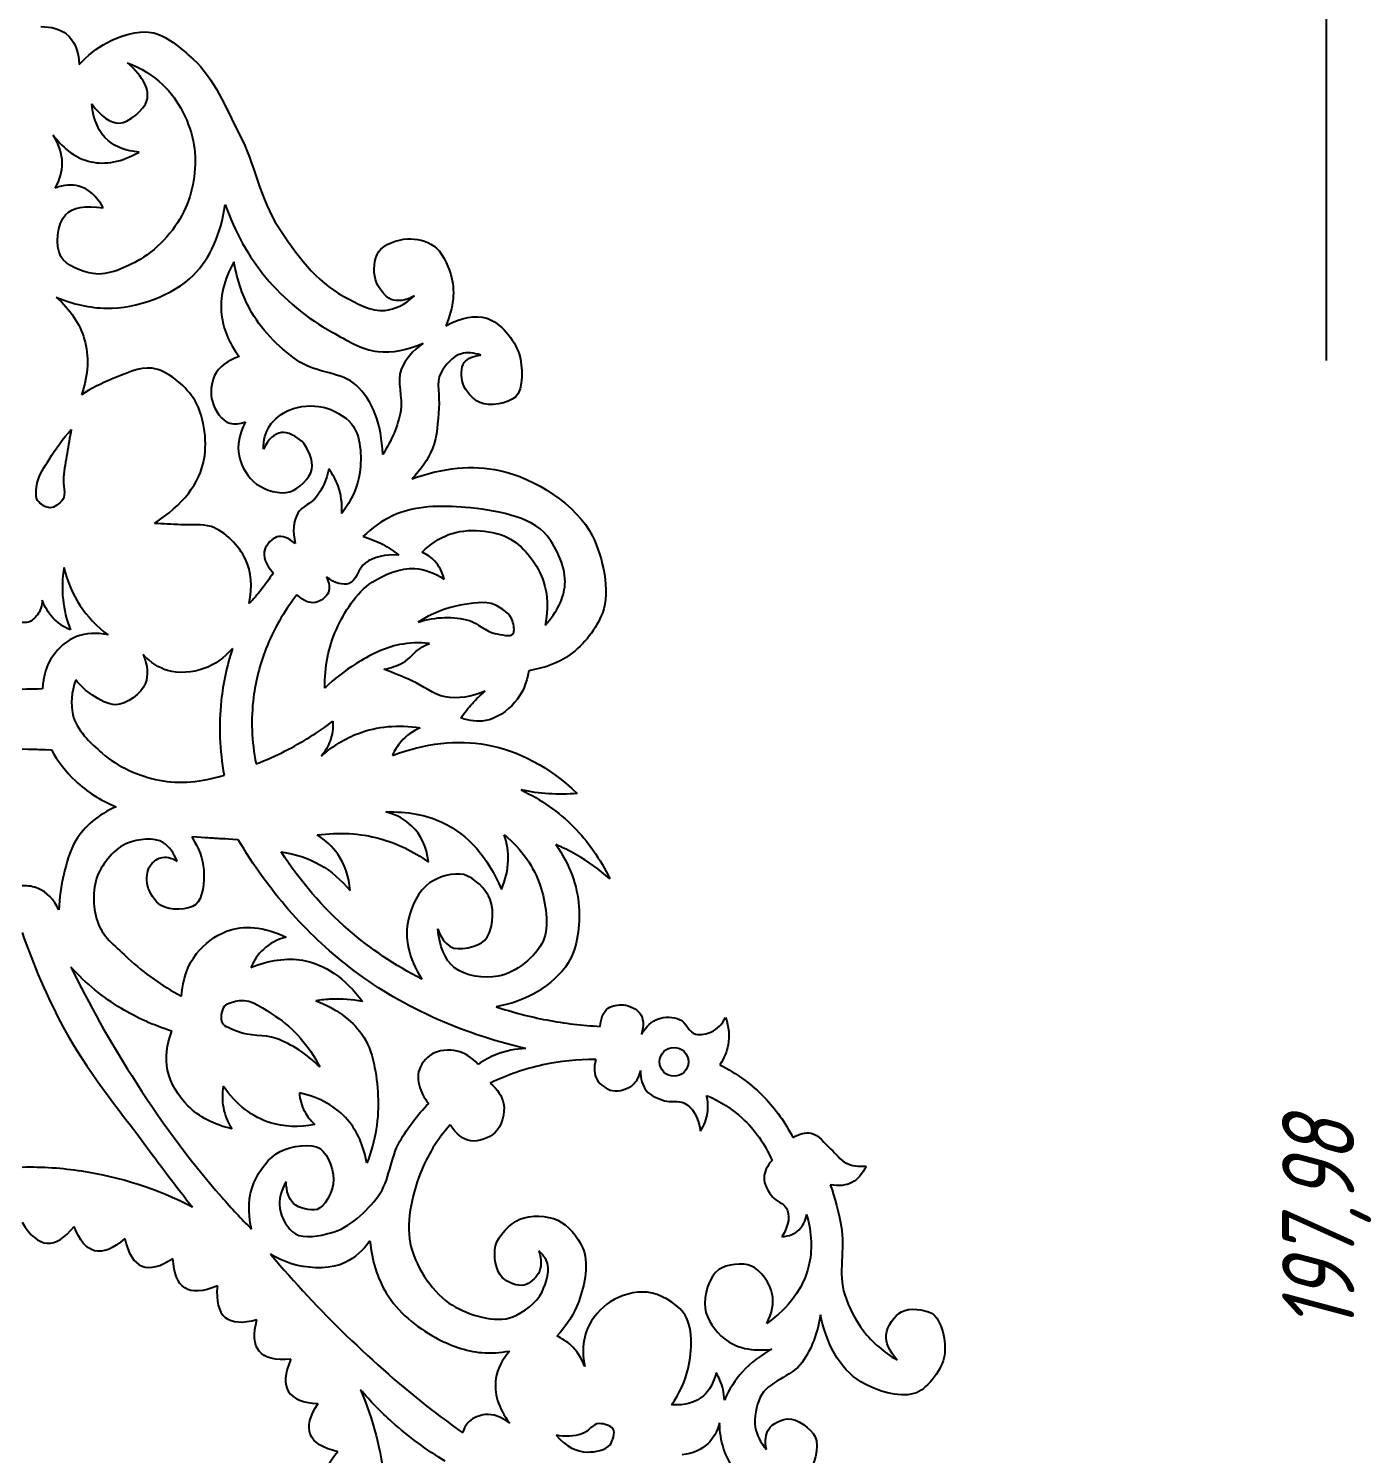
# Model space of a CAD drawing. Header units: millimetres. Extents: x -121 to 221, y -100 to 187.
# Drawn here: x 129.1 to 221, y -13.7 to 85 of the extents above; entities that cross this region are included whole.
import ezdxf

# ---------------------------------------------------------------- set-up
doc = ezdxf.new("R2010")
doc.units = ezdxf.units.MM
doc.linetypes.add('K5LT32769', pattern=[0])
doc.linetypes.add('K5LT_THIN', pattern=[0])
doc.styles.add('KDIMTEXTSTYLE', font='GOST_AU.SHX', dxfattribs={"width": 0.96, "oblique": 15, "height": 5})
doc.dimstyles.new('KDIMSTYLE (1.00)', dxfattribs={"dimtxt": 5, "dimasz": 1, "dimexe": 2, "dimexo": 0, "dimgap": 1, "dimtad": 1, "dimtxsty": 'KDIMTEXTSTYLE', "dimsah": 1, "dimcen": 0, "dimdle": 1, "dimadec": 0, "dimazin": 0, "dimtfac": 0.667, "dimtmove": 0, "dimatfit": 3, "dimfxl": 1, "dimtvp": 1, "dimtolj": 1, "dimtzin": 0, "dimarcsym": 0})

# ---------------------------------------------------------------- blocks, each defined once
blk = doc.blocks.new('KDIMARROW_01')
blk.add_hatch(color=0).paths.add_polyline_path([(0, 0), (-5, 0.658), (-4.5, 0), (-5, -0.658)])
at = {"color": 0, "linetype": 'K5LT_THIN'}
for p, q in [((-4.5, 0), (-5, 0.658)), ((-5, 0.658), (0, 0)), ((0, 0), (-5, -0.658)), ((-5, -0.658), (-4.5, 0)), ((0, 0), (-1, 0))]:
    blk.add_line(p, q, dxfattribs=at)

msp = doc.modelspace()

# ---------------------------------------------------------------- linework, layer by layer
at = {"color": 30, "linetype": 'K5LT32769', "true_color": 0xff8000}
msp.add_circle((173.827, 13.444), 1, dxfattribs=at)
for points, knots in [([(129.971, 85.17), (130.709, 85.175), (131.293, 85.006), (131.725, 84.665), (132.272, 84.233), (132.573, 83.524), (132.629, 82.539)], [0, 0, 0, 0, 1, 1, 1, 2, 2, 2, 2]), ([(132.629, 82.539), (133.2, 83.183), (133.838, 83.688), (134.543, 84.054), (135.45, 84.524), (136.646, 84.913), (137.6, 84.772), (138.653, 84.615), (139.683, 83.663), (140.524, 82.911), (142, 81.59), (142.78, 79.521), (143.714, 77.727), (144.789, 75.662), (145.161, 73.186), (146.425, 71.268), (147.613, 69.465), (149.049, 67.475), (150.944, 66.483), (151.811, 66.029), (152.867, 65.393), (153.789, 65.499), (154.495, 65.581), (155.186, 65.918), (155.862, 66.509)], [0, 0, 0, 0, 1, 1, 1, 2, 2, 2, 3, 3, 3, 4, 4, 4, 5, 5, 5, 6, 6, 6, 7, 7, 7, 8, 8, 8, 8]), ([(135.977, 82.665), (136.925, 82.295), (137.733, 81.795), (138.402, 81.166), (139.506, 80.126), (140.327, 78.464), (140.571, 76.987), (140.799, 75.604), (140.564, 73.903), (139.997, 72.617), (139.383, 71.226), (138.165, 69.81), (136.839, 69.044), (135.893, 68.498), (134.622, 67.892), (133.585, 68.055), (132.815, 68.177), (131.709, 68.636), (131.352, 69.236), (130.94, 69.928), (131.119, 71.585), (131.671, 72.138), (132.174, 72.642), (133.045, 72.801), (134.287, 72.617)], [0, 0, 0, 0, 1, 1, 1, 2, 2, 2, 3, 3, 3, 4, 4, 4, 5, 5, 5, 6, 6, 6, 7, 7, 7, 8, 8, 8, 8]), ([(133.489, 79.826), (134.144, 78.923), (134.782, 78.476), (135.403, 78.486), (136.06, 78.497), (137.142, 79.431), (137.317, 80.049), (137.525, 80.784), (137.079, 81.656), (135.977, 82.665)], [0, 0, 0, 0, 1, 1, 1, 2, 2, 2, 3, 3, 3, 3]), ([(136.775, 76.477), (135.883, 76.55), (135.17, 76.816), (134.638, 77.274), (133.984, 77.836), (133.601, 78.686), (133.489, 79.826)], [0, 0, 0, 0, 1, 1, 1, 2, 2, 2, 2]), ([(130.969, 73.988), (131.29, 74.566), (131.449, 75.141), (131.448, 75.711), (131.446, 76.364), (131.233, 77.013), (130.81, 77.657)], [0, 0, 0, 0, 1, 1, 1, 2, 2, 2, 2]), ([(130.81, 77.657), (131.597, 76.64), (132.469, 76.024), (133.425, 75.807), (134.445, 75.576), (135.562, 75.799), (136.775, 76.477)], [0, 0, 0, 0, 1, 1, 1, 2, 2, 2, 2]), ([(134.287, 72.617), (133.832, 73.441), (133.268, 73.941), (132.596, 74.116), (132.111, 74.243), (131.568, 74.2), (130.969, 73.988)], [0, 0, 0, 0, 1, 1, 1, 2, 2, 2, 2]), ([(131.033, 66.428), (132.21, 65.932), (133.369, 65.677), (134.51, 65.663), (136.578, 65.637), (139.144, 66.541), (140.539, 67.96), (141.696, 69.137), (142.43, 70.764), (142.74, 72.84)], [0, 0, 0, 0, 1, 1, 1, 2, 2, 2, 3, 3, 3, 3]), ([(142.74, 72.84), (143.407, 70.936), (144.342, 69.256), (145.547, 67.8), (146.791, 66.296), (148.421, 64.959), (150.141, 64.004), (151.131, 63.455), (152.209, 62.775), (153.299, 62.664), (154.318, 62.561), (155.371, 62.753), (156.457, 63.238)], [0, 0, 0, 0, 1, 1, 1, 2, 2, 2, 3, 3, 3, 4, 4, 4, 4]), ([(155.862, 66.509), (155.224, 66.184), (154.684, 66.105), (154.241, 66.27), (153.765, 66.448), (153.31, 67.133), (153.151, 67.652), (152.977, 68.22), (153.052, 69.103), (153.363, 69.566), (153.717, 70.093), (154.671, 70.432), (155.357, 70.47), (155.944, 70.503), (156.688, 70.318), (157.165, 69.992), (157.758, 69.586), (158.149, 68.705), (158.361, 67.998), (158.688, 66.91), (158.572, 65.723), (158.015, 64.436)], [0, 0, 0, 0, 1, 1, 1, 2, 2, 2, 3, 3, 3, 4, 4, 4, 5, 5, 5, 6, 6, 6, 7, 7, 7, 7]), ([(143.346, 68.885), (142.639, 67.627), (142.352, 66.404), (142.485, 65.216), (142.596, 64.224), (143, 63.257), (143.697, 62.313)], [0, 0, 0, 0, 1, 1, 1, 2, 2, 2, 2]), ([(153.649, 55.519), (153.57, 57.65), (152.953, 59.255), (151.799, 60.336), (150.859, 61.216), (149.055, 61.177), (147.908, 61.931), (146.609, 62.784), (145.372, 64.005), (144.59, 65.344), (143.974, 66.399), (143.559, 67.58), (143.346, 68.885)], [0, 0, 0, 0, 1, 1, 1, 2, 2, 2, 3, 3, 3, 4, 4, 4, 4]), ([(131.033, 66.428), (132.017, 65.554), (132.666, 64.586), (132.979, 63.526), (133.325, 62.353), (133.261, 61.066), (132.787, 59.666)], [0, 0, 0, 0, 1, 1, 1, 2, 2, 2, 2]), ([(158.015, 64.436), (159.103, 65.024), (160.05, 65.199), (160.859, 64.961), (161.787, 64.687), (162.787, 63.472), (163.092, 62.505), (163.368, 61.628), (163.418, 60.043), (162.836, 59.506), (162.356, 59.063), (161.041, 58.815), (160.38, 59.124), (159.905, 59.345), (159.354, 59.935), (159.2, 60.463), (159.076, 60.889), (159.047, 61.572), (159.296, 61.899), (159.513, 62.184), (159.896, 62.355), (160.444, 62.409)], [0, 0, 0, 0, 1, 1, 1, 2, 2, 2, 3, 3, 3, 4, 4, 4, 5, 5, 5, 6, 6, 6, 7, 7, 7, 7]), ([(156.457, 63.238), (155.719, 62.717), (155.209, 62.111), (154.925, 61.42), (154.583, 60.586), (155.069, 59.473), (154.894, 58.549), (154.693, 57.496), (154.279, 56.486), (153.649, 55.519)], [0, 0, 0, 0, 1, 1, 1, 2, 2, 2, 3, 3, 3, 3]), ([(143.697, 62.313), (142.863, 62.025), (142.299, 61.589), (142.006, 61.006), (141.756, 60.507), (141.688, 59.729), (141.847, 59.187), (142.014, 58.615), (142.504, 57.832), (143.059, 57.688), (143.372, 57.607), (143.734, 57.638), (144.144, 57.784)], [0, 0, 0, 0, 1, 1, 1, 2, 2, 2, 3, 3, 3, 4, 4, 4, 4]), ([(160.444, 62.409), (159.949, 62.578), (159.502, 62.61), (159.104, 62.505), (158.522, 62.351), (157.949, 61.704), (157.669, 61.165), (157.323, 60.498), (157.623, 59.545), (157.541, 58.741), (157.446, 57.799), (157.446, 56.789), (157.095, 55.934), (156.779, 55.167), (156.301, 54.465), (155.659, 53.828)], [0, 0, 0, 0, 1, 1, 1, 2, 2, 2, 3, 3, 3, 4, 4, 4, 5, 5, 5, 5]), ([(137.833, 50.75), (139.821, 52.034), (140.97, 53.522), (141.278, 55.216), (141.514, 56.51), (141.271, 58.362), (140.512, 59.458), (139.897, 60.348), (138.717, 61.358), (137.673, 61.5), (136.805, 61.618), (135.761, 61.094), (134.866, 60.734), (134.147, 60.446), (133.454, 60.089), (132.787, 59.666)], [0, 0, 0, 0, 1, 1, 1, 2, 2, 2, 3, 3, 3, 4, 4, 4, 5, 5, 5, 5]), ([(145.388, 55.902), (145.386, 56.524), (145.524, 57.056), (145.802, 57.497), (146.105, 57.976), (146.682, 58.382), (147.206, 58.613), (147.879, 58.91), (148.788, 58.966), (149.503, 58.805), (150.212, 58.644), (151.034, 58.186), (151.48, 57.656), (152.15, 56.861), (152.205, 55.36), (152.054, 54.275), (151.919, 53.294), (151.504, 52.348), (150.81, 51.436)], [0, 0, 0, 0, 1, 1, 1, 2, 2, 2, 3, 3, 3, 4, 4, 4, 5, 5, 5, 6, 6, 6, 6]), ([(144.144, 57.784), (143.702, 56.942), (143.553, 56.155), (143.697, 55.423), (143.834, 54.725), (144.338, 53.893), (144.909, 53.477), (145.497, 53.05), (146.552, 52.73), (147.206, 52.935), (147.812, 53.125), (148.616, 53.892), (148.737, 54.498), (148.851, 55.071), (148.499, 56.011), (148.035, 56.444), (147.693, 56.764), (147.055, 57.108), (146.632, 57.05), (146.163, 56.986), (145.748, 56.603), (145.388, 55.902)], [0, 0, 0, 0, 1, 1, 1, 2, 2, 2, 3, 3, 3, 4, 4, 4, 5, 5, 5, 6, 6, 6, 7, 7, 7, 7]), ([(132.071, 57.26), (131.49, 56.609), (130.981, 55.915), (130.542, 55.178), (130.234, 54.66), (129.826, 54.139), (129.723, 53.561), (129.653, 53.172), (129.549, 52.639), (129.745, 52.342), (129.905, 52.098), (130.324, 51.83), (130.609, 51.833), (130.9, 51.836), (131.293, 52.14), (131.473, 52.387), (131.749, 52.765), (131.49, 53.438), (131.539, 53.959), (131.591, 54.509), (131.695, 55.053), (131.783, 55.599), (131.872, 56.154), (131.968, 56.707), (132.071, 57.26)], [0, 0, 0, 0, 1, 1, 1, 2, 2, 2, 3, 3, 3, 4, 4, 4, 5, 5, 5, 6, 6, 6, 7, 7, 7, 8, 8, 8, 8]), ([(149.917, 54.53), (149.767, 53.78), (149.48, 53.132), (149.056, 52.584), (148.718, 52.148), (148.039, 51.925), (147.78, 51.468), (147.457, 50.898), (147.394, 50.196), (147.589, 49.362)], [0, 0, 0, 0, 1, 1, 1, 2, 2, 2, 3, 3, 3, 3]), ([(150.81, 51.436), (150.856, 52.116), (150.771, 52.754), (150.555, 53.35), (150.406, 53.764), (150.193, 54.157), (149.917, 54.53)], [0, 0, 0, 0, 1, 1, 1, 2, 2, 2, 2]), ([(155.659, 53.828), (157.847, 54.624), (159.876, 54.821), (161.745, 54.417), (164.153, 53.897), (167.106, 52.032), (168.176, 49.869), (168.905, 48.394), (169.425, 46.102), (168.865, 44.541), (168.482, 43.476), (167.577, 42.326), (166.614, 41.647), (165.812, 41.081), (164.863, 40.714), (163.766, 40.545)], [0, 0, 0, 0, 1, 1, 1, 2, 2, 2, 3, 3, 3, 4, 4, 4, 5, 5, 5, 5]), ([(164.901, 43.702), (165.74, 44.62), (166.198, 45.558), (166.275, 46.515), (166.362, 47.612), (165.716, 49.033), (165.034, 49.882), (163.897, 51.298), (161.322, 51.674), (159.385, 51.854), (157.74, 52.006), (155.821, 51.991), (154.335, 51.278), (153.6, 50.925), (152.913, 50.445), (152.275, 49.838)], [0, 0, 0, 0, 1, 1, 1, 2, 2, 2, 3, 3, 3, 4, 4, 4, 5, 5, 5, 5]), ([(144.404, 45.2), (144.637, 46.373), (144.552, 47.394), (144.149, 48.262), (143.717, 49.192), (142.736, 50.192), (141.756, 50.527), (141.129, 50.741), (140.353, 50.615), (139.651, 50.654), (139.045, 50.688), (138.439, 50.72), (137.833, 50.75)], [0, 0, 0, 0, 1, 1, 1, 2, 2, 2, 3, 3, 3, 4, 4, 4, 4]), ([(156.373, 48.752), (156.945, 49.314), (157.558, 49.72), (158.211, 49.971), (159.488, 50.46), (161.373, 50.317), (162.509, 49.66), (163.491, 49.092), (164.425, 47.84), (164.791, 46.714), (165.086, 45.804), (165.123, 44.8), (164.901, 43.702)], [0, 0, 0, 0, 1, 1, 1, 2, 2, 2, 3, 3, 3, 4, 4, 4, 4]), ([(147.589, 49.362), (147.103, 49.763), (146.678, 49.911), (146.313, 49.809), (145.989, 49.718), (145.592, 49.271), (145.483, 48.948), (145.326, 48.481), (145.517, 47.939), (146.057, 47.321)], [0, 0, 0, 0, 1, 1, 1, 2, 2, 2, 3, 3, 3, 3]), ([(152.275, 49.838), (152.767, 49.704), (153.232, 49.519), (153.67, 49.284), (154.052, 49.079), (154.414, 48.835), (154.756, 48.553)], [0, 0, 0, 0, 1, 1, 1, 2, 2, 2, 2]), ([(154.756, 48.553), (153.818, 48.621), (153.043, 48.437), (152.43, 47.999), (151.968, 47.67), (151.8, 46.721), (151.322, 46.581), (150.888, 46.454), (150.363, 46.602), (149.749, 47.024)], [0, 0, 0, 0, 1, 1, 1, 2, 2, 2, 3, 3, 3, 3]), ([(157.901, 46.891), (157.781, 47.388), (157.567, 47.801), (157.259, 48.132), (157.02, 48.388), (156.725, 48.595), (156.373, 48.752)], [0, 0, 0, 0, 1, 1, 1, 2, 2, 2, 2]), ([(131.569, 47.694), (131.447, 46.945), (131.425, 46.207), (131.502, 45.479), (131.577, 44.768), (131.747, 44.066), (132.012, 43.374)], [0, 0, 0, 0, 1, 1, 1, 2, 2, 2, 2]), ([(131.569, 47.694), (131.797, 46.731), (132.166, 45.859), (132.676, 45.08), (133.186, 44.302), (133.835, 43.615), (134.626, 43.02)], [0, 0, 0, 0, 1, 1, 1, 2, 2, 2, 2]), ([(149.638, 39.338), (149.621, 40.816), (149.887, 42.167), (150.436, 43.391), (150.982, 44.61), (151.818, 45.96), (152.917, 46.67), (153.745, 47.205), (154.887, 47.697), (155.863, 47.622), (156.546, 47.57), (157.225, 47.327), (157.901, 46.891)], [0, 0, 0, 0, 1, 1, 1, 2, 2, 2, 3, 3, 3, 4, 4, 4, 4]), ([(146.057, 47.321), (145.802, 46.918), (145.528, 46.529), (145.233, 46.157), (144.972, 45.826), (144.696, 45.507), (144.404, 45.2)], [0, 0, 0, 0, 1, 1, 1, 2, 2, 2, 2]), ([(149.749, 47.024), (149.953, 46.604), (149.997, 46.249), (149.882, 45.961), (149.762, 45.66), (149.314, 45.337), (148.996, 45.274), (148.602, 45.196), (148.174, 45.373), (147.711, 45.806)], [0, 0, 0, 0, 1, 1, 1, 2, 2, 2, 3, 3, 3, 3]), ([(130.062, 45.435), (130.047, 45.028), (129.937, 44.689), (129.73, 44.416), (129.572, 44.207), (129.341, 43.973), (129.087, 43.906), (128.96, 43.872), (128.822, 43.865), (128.674, 43.884)], [0, 0, 0, 0, 1, 1, 1, 2, 2, 2, 3, 3, 3, 3]), ([(132.012, 43.374), (131.528, 43.582), (131.122, 43.863), (130.793, 44.216), (130.478, 44.555), (130.234, 44.961), (130.062, 45.435)], [0, 0, 0, 0, 1, 1, 1, 2, 2, 2, 2]), ([(147.711, 45.806), (146.796, 44.639), (146.08, 43.391), (145.562, 42.062), (145.146, 40.992), (144.844, 39.833), (144.699, 38.695), (144.506, 37.186), (144.565, 35.65), (144.876, 34.088)], [0, 0, 0, 0, 1, 1, 1, 2, 2, 2, 3, 3, 3, 3]), ([(156.107, 43.901), (157.031, 44.508), (157.999, 44.899), (159.009, 45.075), (159.788, 45.211), (160.743, 45.416), (161.423, 45.097), (161.887, 44.88), (162.482, 44.475), (162.642, 43.99), (162.728, 43.728), (162.799, 43.275), (162.686, 43.103), (162.525, 42.86), (161.827, 43.048), (161.423, 43.126), (160.79, 43.248), (160.267, 43.83), (159.651, 44.012), (158.549, 44.338), (157.368, 44.301), (156.107, 43.901)], [0, 0, 0, 0, 1, 1, 1, 2, 2, 2, 3, 3, 3, 4, 4, 4, 5, 5, 5, 6, 6, 6, 7, 7, 7, 7]), ([(134.626, 43.02), (133.81, 43.201), (133.079, 43.164), (132.432, 42.909), (131.807, 42.663), (131.181, 42.115), (130.793, 41.558), (130.357, 40.932), (130.12, 40.171), (130.084, 39.276)], [0, 0, 0, 0, 1, 1, 1, 2, 2, 2, 3, 3, 3, 3]), ([(156.882, 42.439), (156.174, 42.504), (155.487, 42.474), (154.822, 42.35), (153.754, 42.151), (152.721, 41.595), (151.787, 41.021), (151.018, 40.549), (150.302, 39.987), (149.638, 39.338)], [0, 0, 0, 0, 1, 1, 1, 2, 2, 2, 3, 3, 3, 3]), ([(137.056, 41.664), (137.369, 40.878), (137.421, 40.213), (137.211, 39.67), (136.945, 38.98), (135.895, 38.197), (135.151, 38.186), (134.639, 38.178), (134.015, 38.537), (133.534, 38.85), (133.103, 39.131), (132.719, 39.485), (132.382, 39.914)], [0, 0, 0, 0, 1, 1, 1, 2, 2, 2, 3, 3, 3, 4, 4, 4, 4]), ([(143.237, 42.084), (142.651, 41.413), (141.994, 40.947), (141.265, 40.689), (140.502, 40.418), (139.505, 40.318), (138.74, 40.556), (138.13, 40.746), (137.569, 41.115), (137.056, 41.664)], [0, 0, 0, 0, 1, 1, 1, 2, 2, 2, 3, 3, 3, 3]), ([(143.237, 42.084), (142.85, 40.885), (142.591, 39.674), (142.461, 38.452), (142.281, 36.76), (142.348, 35.047), (142.661, 33.312)], [0, 0, 0, 0, 1, 1, 1, 2, 2, 2, 2]), ([(153.723, 40.645), (154.211, 40.729), (154.658, 40.884), (155.066, 41.11), (155.512, 41.357), (155.823, 41.834), (156.262, 42.107), (156.46, 42.23), (156.667, 42.34), (156.882, 42.439)], [0, 0, 0, 0, 1, 1, 1, 2, 2, 2, 3, 3, 3, 3]), ([(160.741, 39.129), (159.776, 38.716), (158.855, 38.583), (157.977, 38.731), (157.169, 38.866), (156.446, 39.501), (155.664, 39.847), (155.025, 40.13), (154.378, 40.396), (153.723, 40.645)], [0, 0, 0, 0, 1, 1, 1, 2, 2, 2, 3, 3, 3, 3]), ([(163.766, 40.545), (163.622, 39.649), (163.296, 38.911), (162.788, 38.332), (162.29, 37.763), (161.507, 37.207), (160.768, 37.083), (160.235, 36.993), (159.668, 37.055), (159.066, 37.269)], [0, 0, 0, 0, 1, 1, 1, 2, 2, 2, 3, 3, 3, 3]), ([(132.382, 39.914), (132.083, 39.041), (132.017, 38.236), (132.183, 37.499), (132.413, 36.475), (133.395, 35.531), (134.221, 34.819), (135.29, 33.896), (136.783, 33.217), (138.164, 32.958), (139.592, 32.69), (141.091, 32.808), (142.661, 33.312)], [0, 0, 0, 0, 1, 1, 1, 2, 2, 2, 3, 3, 3, 4, 4, 4, 4]), ([(159.066, 37.269), (159.311, 37.625), (159.576, 37.962), (159.864, 38.279), (160.137, 38.58), (160.429, 38.863), (160.741, 39.129)], [0, 0, 0, 0, 1, 1, 1, 2, 2, 2, 2]), ([(144.876, 34.088), (145.568, 34.354), (146.242, 34.653), (146.898, 34.986), (148.053, 35.57), (149.153, 36.257), (150.199, 37.046)], [0, 0, 0, 0, 1, 1, 1, 2, 2, 2, 2]), ([(150.199, 37.046), (150.22, 36.558), (150.154, 36.1), (150, 35.673), (149.866, 35.303), (149.667, 34.956), (149.402, 34.631)], [0, 0, 0, 0, 1, 1, 1, 2, 2, 2, 2]), ([(149.402, 34.631), (150.199, 35.336), (151.055, 35.86), (151.971, 36.204), (153.276, 36.695), (154.701, 36.82), (156.247, 36.581)], [0, 0, 0, 0, 1, 1, 1, 2, 2, 2, 2]), ([(156.247, 36.581), (155.713, 36.349), (155.27, 36.031), (154.917, 35.628), (154.675, 35.351), (154.476, 35.034), (154.319, 34.676)], [0, 0, 0, 0, 1, 1, 1, 2, 2, 2, 2]), ([(154.319, 34.676), (156.616, 35.535), (158.795, 35.778), (160.854, 35.407), (163.083, 35.005), (165.173, 33.882), (167.123, 32.04)], [0, 0, 0, 0, 1, 1, 1, 2, 2, 2, 2]), ([(130.698, 35.062), (131.158, 34.243), (131.712, 33.527), (132.36, 32.913), (133.156, 32.16), (134.093, 31.562), (135.173, 31.119)], [0, 0, 0, 0, 1, 1, 1, 2, 2, 2, 2]), ([(167.123, 32.04), (166.463, 31.983), (165.806, 31.975), (165.152, 32.017), (164.514, 32.059), (163.879, 32.147), (163.247, 32.283)], [0, 0, 0, 0, 1, 1, 1, 2, 2, 2, 2]), ([(163.247, 32.283), (164.63, 31.613), (165.834, 30.764), (166.857, 29.736), (167.878, 28.71), (168.72, 27.507), (169.383, 26.125)], [0, 0, 0, 0, 1, 1, 1, 2, 2, 2, 2]), ([(135.173, 31.119), (133.929, 30.554), (132.998, 29.771), (132.382, 28.771), (131.965, 28.095), (131.758, 27.239), (131.562, 26.445), (131.364, 25.638), (131.246, 24.811), (131.208, 23.964)], [0, 0, 0, 0, 1, 1, 1, 2, 2, 2, 3, 3, 3, 3]), ([(153.876, 30.755), (155.351, 30.807), (156.658, 30.564), (157.797, 30.024), (159.558, 29.189), (160.917, 27.646), (161.873, 25.394)], [0, 0, 0, 0, 1, 1, 1, 2, 2, 2, 2]), ([(156.822, 27.277), (156.682, 28.339), (156.298, 29.173), (155.671, 29.78), (155.206, 30.23), (154.608, 30.555), (153.876, 30.755)], [0, 0, 0, 0, 1, 1, 1, 2, 2, 2, 2]), ([(139.401, 27.344), (139.171, 27.935), (138.857, 28.36), (138.46, 28.618), (137.835, 29.024), (136.678, 28.878), (135.968, 28.599), (135.097, 28.258), (134.254, 27.225), (133.9, 26.347), (133.509, 25.377), (133.562, 23.951), (133.956, 22.969), (134.321, 22.057), (135.266, 21.318), (136.023, 20.606), (137.113, 19.582), (138.343, 18.714), (139.715, 18.003)], [0, 0, 0, 0, 1, 1, 1, 2, 2, 2, 3, 3, 3, 4, 4, 4, 5, 5, 5, 6, 6, 6, 6]), ([(140.417, 29.024), (140.922, 28.275), (141.199, 27.512), (141.247, 26.735), (141.296, 25.949), (141.2, 24.74), (140.694, 24.335), (140.2, 23.941), (138.886, 23.897), (138.294, 24.28), (137.877, 24.549), (137.45, 25.165), (137.352, 25.683), (137.274, 26.099), (137.296, 26.687), (137.537, 27.03), (137.7, 27.264), (138.005, 27.51), (138.275, 27.584), (138.613, 27.676), (138.988, 27.596), (139.401, 27.344)], [0, 0, 0, 0, 1, 1, 1, 2, 2, 2, 3, 3, 3, 4, 4, 4, 5, 5, 5, 6, 6, 6, 7, 7, 7, 7]), ([(163.574, 14.367), (158.898, 15.442), (154.822, 17.321), (151.346, 20.002), (148.322, 22.336), (145.752, 25.278), (143.638, 28.828)], [0, 0, 0, 0, 1, 1, 1, 2, 2, 2, 2]), ([(149.114, 29.16), (150.629, 29.371), (152.069, 29.29), (153.433, 28.916), (154.62, 28.591), (155.75, 28.045), (156.822, 27.277)], [0, 0, 0, 0, 1, 1, 1, 2, 2, 2, 2]), ([(151.395, 25.305), (151.316, 26.282), (151.028, 27.124), (150.531, 27.831), (150.169, 28.345), (149.697, 28.788), (149.114, 29.16)], [0, 0, 0, 0, 1, 1, 1, 2, 2, 2, 2]), ([(162.073, 29.182), (163.297, 28.145), (164.124, 26.971), (164.554, 25.66), (164.939, 24.485), (165.22, 22.848), (164.753, 21.805), (164.276, 20.74), (162.829, 19.583), (161.652, 19.369), (160.728, 19.2), (159.317, 19.383), (158.617, 19.967), (157.952, 20.521), (157.568, 21.422), (157.465, 22.669)], [0, 0, 0, 0, 1, 1, 1, 2, 2, 2, 3, 3, 3, 4, 4, 4, 5, 5, 5, 5]), ([(161.873, 25.394), (162.163, 26.053), (162.319, 26.718), (162.338, 27.388), (162.356, 27.981), (162.267, 28.58), (162.073, 29.182)], [0, 0, 0, 0, 1, 1, 1, 2, 2, 2, 2]), ([(156.357, 19.169), (154.493, 20.126), (152.794, 21.271), (151.262, 22.603), (149.488, 24.146), (147.938, 25.94), (146.61, 27.986)], [0, 0, 0, 0, 1, 1, 1, 2, 2, 2, 2]), ([(146.61, 27.986), (147.593, 27.85), (148.487, 27.554), (149.291, 27.1), (150.078, 26.654), (150.78, 26.056), (151.395, 25.305)], [0, 0, 0, 0, 1, 1, 1, 2, 2, 2, 2]), ([(165.639, 28.495), (166.607, 27.1), (167.138, 25.667), (167.234, 24.198), (167.317, 22.926), (167.164, 21.37), (166.503, 20.299), (166.022, 19.521), (165.197, 18.827), (164.399, 18.327), (163.543, 17.792), (162.575, 17.438), (161.497, 17.264)], [0, 0, 0, 0, 1, 1, 1, 2, 2, 2, 3, 3, 3, 4, 4, 4, 4]), ([(169.383, 26.125), (168.653, 26.775), (167.87, 27.336), (167.035, 27.809), (166.585, 28.063), (166.12, 28.292), (165.639, 28.495)], [0, 0, 0, 0, 1, 1, 1, 2, 2, 2, 2]), ([(157.465, 22.669), (157.673, 22.062), (157.961, 21.649), (158.329, 21.429), (158.915, 21.078), (160.219, 21.411), (160.699, 21.85), (161.27, 22.372), (161.405, 23.895), (161.098, 24.685), (160.827, 25.381), (159.976, 26.231), (159.259, 26.413), (158.566, 26.589), (157.505, 26.262), (156.889, 25.837), (156.156, 25.332), (155.632, 24.212), (155.427, 23.334), (155.125, 22.041), (155.435, 20.653), (156.357, 19.169)], [0, 0, 0, 0, 1, 1, 1, 2, 2, 2, 3, 3, 3, 4, 4, 4, 5, 5, 5, 6, 6, 6, 7, 7, 7, 7]), ([(131.208, 23.964), (130.865, 24.7), (130.392, 25.195), (129.79, 25.448), (129.458, 25.588), (129.086, 25.655), (128.674, 25.648)], [0, 0, 0, 0, 1, 1, 1, 2, 2, 2, 2]), ([(139.715, 18.003), (139.794, 19.178), (140.139, 20.156), (140.749, 20.938), (141.259, 21.592), (142.075, 22.205), (142.835, 22.489), (144.044, 22.942), (145.416, 22.807), (146.952, 22.083)], [0, 0, 0, 0, 1, 1, 1, 2, 2, 2, 3, 3, 3, 3]), ([(128.674, 22.398), (129.451, 20.121), (130.397, 17.94), (131.514, 15.853), (133.098, 12.893), (135.29, 10.259), (137.294, 7.546), (138.332, 6.14), (139.391, 4.75), (140.471, 3.374)], [0, 0, 0, 0, 1, 1, 1, 2, 2, 2, 3, 3, 3, 3]), ([(146.952, 22.083), (146.329, 21.911), (145.806, 21.628), (145.382, 21.234), (145.02, 20.897), (144.731, 20.478), (144.515, 19.979)], [0, 0, 0, 0, 1, 1, 1, 2, 2, 2, 2]), ([(139.051, 15.567), (137.799, 15.957), (136.63, 16.48), (135.543, 17.136), (134.267, 17.906), (133.104, 18.86), (132.054, 19.997)], [0, 0, 0, 0, 1, 1, 1, 2, 2, 2, 2]), ([(132.054, 19.997), (133.318, 17.403), (134.72, 14.899), (136.26, 12.484), (138.135, 9.545), (140.187, 6.676), (142.5, 4.063), (143.169, 3.306), (143.858, 2.566), (144.567, 1.843)], [0, 0, 0, 0, 1, 1, 1, 2, 2, 2, 3, 3, 3, 3]), ([(144.515, 19.979), (145.793, 20.5), (146.986, 20.666), (148.096, 20.477), (149.644, 20.214), (151.029, 19.26), (152.25, 17.616)], [0, 0, 0, 0, 1, 1, 1, 2, 2, 2, 2]), ([(149.289, 13.091), (148.512, 14.604), (147.484, 15.773), (146.205, 16.6), (145.465, 17.078), (144.569, 17.813), (143.733, 17.69), (143.389, 17.639), (142.897, 17.538), (142.696, 17.291), (142.487, 17.034), (142.402, 16.437), (142.537, 16.148), (142.679, 15.84), (143.231, 15.699), (143.6, 15.536), (144.414, 15.178), (145.428, 15.359), (146.258, 15.058), (147.369, 14.655), (148.379, 14), (149.289, 13.091)], [0, 0, 0, 0, 1, 1, 1, 2, 2, 2, 3, 3, 3, 4, 4, 4, 5, 5, 5, 6, 6, 6, 7, 7, 7, 7]), ([(152.25, 17.616), (151.535, 17.756), (150.821, 17.811), (150.108, 17.782), (149.745, 17.767), (149.382, 17.73), (149.019, 17.671)], [0, 0, 0, 0, 1, 1, 1, 2, 2, 2, 2]), ([(149.019, 17.671), (150.419, 17.135), (151.477, 16.366), (152.194, 15.364), (153, 14.237), (153.241, 12.535), (153.32, 11.099), (153.406, 9.553), (153.147, 7.99), (152.545, 6.41)], [0, 0, 0, 0, 1, 1, 1, 2, 2, 2, 3, 3, 3, 3]), ([(161.497, 17.264), (162.655, 16.876), (163.829, 16.569), (165.018, 16.342), (166.235, 16.11), (167.468, 15.962), (168.717, 15.899)], [0, 0, 0, 0, 1, 1, 1, 2, 2, 2, 2]), ([(168.717, 15.899), (168.754, 16.503), (168.938, 16.924), (169.271, 17.162), (169.534, 17.349), (169.995, 17.419), (170.335, 17.383), (170.731, 17.341), (171.248, 17.106), (171.464, 16.807), (171.715, 16.462), (171.752, 15.975), (171.575, 15.345)], [0, 0, 0, 0, 1, 1, 1, 2, 2, 2, 3, 3, 3, 4, 4, 4, 4]), ([(171.575, 15.345), (171.893, 15.904), (172.284, 16.266), (172.749, 16.431), (173.175, 16.581), (173.787, 16.557), (174.211, 16.386), (174.647, 16.211), (174.876, 15.472), (175.319, 15.367), (175.647, 15.289), (176.105, 15.375), (176.426, 15.522), (176.826, 15.706), (177.151, 16.038), (177.401, 16.519)], [0, 0, 0, 0, 1, 1, 1, 2, 2, 2, 3, 3, 3, 4, 4, 4, 5, 5, 5, 5]), ([(177.401, 16.519), (177.627, 15.863), (177.685, 15.231), (177.575, 14.625), (177.488, 14.148), (177.297, 13.687), (177.002, 13.241)], [0, 0, 0, 0, 1, 1, 1, 2, 2, 2, 2]), ([(143.186, 8.81), (141.936, 9.089), (140.927, 9.619), (140.158, 10.398), (139.517, 11.048), (138.911, 11.985), (138.737, 12.871), (138.571, 13.714), (138.675, 14.613), (139.051, 15.567)], [0, 0, 0, 0, 1, 1, 1, 2, 2, 2, 3, 3, 3, 3]), ([(160.258, 13.259), (159.813, 13.759), (159.325, 14.069), (158.796, 14.19), (158.256, 14.312), (157.504, 14.256), (157.046, 13.968), (156.65, 13.721), (156.246, 13.204), (156.137, 12.75), (156.033, 12.314), (156.169, 11.746), (156.359, 11.31), (156.474, 11.045), (156.631, 10.797), (156.834, 10.563)], [0, 0, 0, 0, 1, 1, 1, 2, 2, 2, 3, 3, 3, 4, 4, 4, 5, 5, 5, 5]), ([(163.574, 14.367), (162.848, 14.341), (162.163, 14.201), (161.52, 13.946), (161.08, 13.771), (160.659, 13.542), (160.258, 13.259)], [0, 0, 0, 0, 1, 1, 1, 2, 2, 2, 2]), ([(168.404, 13.606), (167.156, 13.614), (165.938, 13.489), (164.749, 13.229), (163.498, 12.957), (162.28, 12.536), (161.094, 11.967)], [0, 0, 0, 0, 1, 1, 1, 2, 2, 2, 2]), ([(168.404, 13.606), (168.251, 13.035), (168.282, 12.566), (168.496, 12.2), (168.694, 11.861), (169.177, 11.524), (169.559, 11.446), (170.015, 11.354), (170.706, 11.572), (171.043, 11.912), (171.269, 12.139), (171.424, 12.449), (171.509, 12.842)], [0, 0, 0, 0, 1, 1, 1, 2, 2, 2, 3, 3, 3, 4, 4, 4, 4]), ([(171.509, 12.842), (171.497, 12.263), (171.63, 11.799), (171.907, 11.45), (172.183, 11.103), (172.714, 10.889), (173.163, 10.749), (173.585, 10.616), (174.144, 10.778), (174.51, 10.601), (175.123, 10.305), (175.505, 9.653), (175.655, 8.644)], [0, 0, 0, 0, 1, 1, 1, 2, 2, 2, 3, 3, 3, 4, 4, 4, 4]), ([(177.002, 13.241), (178.184, 12.637), (179.212, 11.883), (180.087, 10.978), (180.865, 10.174), (181.522, 9.251), (182.059, 8.209)], [0, 0, 0, 0, 1, 1, 1, 2, 2, 2, 2]), ([(161.094, 11.967), (161.614, 11.525), (161.925, 11.053), (162.024, 10.549), (162.148, 9.925), (161.877, 8.964), (161.426, 8.533), (161.045, 8.169), (160.256, 7.871), (159.743, 7.957), (159.22, 8.045), (158.748, 8.422), (158.325, 9.087)], [0, 0, 0, 0, 1, 1, 1, 2, 2, 2, 3, 3, 3, 4, 4, 4, 4]), ([(142.595, 11.764), (142.515, 11.249), (142.521, 10.75), (142.613, 10.269), (142.71, 9.764), (142.901, 9.278), (143.186, 8.81)], [0, 0, 0, 0, 1, 1, 1, 2, 2, 2, 2]), ([(148.945, 9.106), (147.833, 8.892), (146.812, 8.929), (145.881, 9.216), (144.619, 9.606), (143.524, 10.455), (142.595, 11.764)], [0, 0, 0, 0, 1, 1, 1, 2, 2, 2, 2]), ([(152.545, 6.41), (152.338, 7.628), (151.895, 8.631), (151.216, 9.419), (150.424, 10.339), (149.31, 10.966), (147.875, 11.302)], [0, 0, 0, 0, 1, 1, 1, 2, 2, 2, 2]), ([(147.875, 11.302), (147.911, 10.821), (148.034, 10.384), (148.244, 9.992), (148.418, 9.666), (148.652, 9.37), (148.945, 9.106)], [0, 0, 0, 0, 1, 1, 1, 2, 2, 2, 2]), ([(175.655, 8.644), (175.924, 9.053), (176.09, 9.477), (176.153, 9.918), (176.208, 10.305), (176.184, 10.705), (176.079, 11.118)], [0, 0, 0, 0, 1, 1, 1, 2, 2, 2, 2]), ([(176.079, 11.118), (177.024, 10.715), (177.851, 10.189), (178.559, 9.538), (179.421, 8.747), (180.107, 7.772), (180.619, 6.614)], [0, 0, 0, 0, 1, 1, 1, 2, 2, 2, 2]), ([(146.962, 5.131), (146.59, 4.49), (146.441, 3.884), (146.515, 3.312), (146.598, 2.674), (147.084, 1.839), (147.6, 1.526), (148.206, 1.157), (149.301, 1.39), (150.056, 1.59), (151.334, 1.928), (152.542, 3.069), (153.342, 4.142), (154.126, 5.194), (154.163, 6.773), (154.841, 7.938), (155.389, 8.878), (156.053, 9.754), (156.834, 10.563)], [0, 0, 0, 0, 1, 1, 1, 2, 2, 2, 3, 3, 3, 4, 4, 4, 5, 5, 5, 6, 6, 6, 6]), ([(158.325, 9.087), (157.412, 8.051), (156.726, 6.936), (156.265, 5.742), (155.655, 4.161), (155.21, 2.143), (155.622, 0.581), (156.013, -0.898), (157.174, -2.644), (158.48, -3.429), (159.611, -4.108), (161.467, -4.694), (162.667, -4.226), (163.415, -3.935), (164.314, -3.238), (164.683, -2.499), (164.993, -1.876), (165.293, -0.902), (164.971, -0.283), (164.855, -0.061), (164.685, 0.146), (164.461, 0.337)], [0, 0, 0, 0, 1, 1, 1, 2, 2, 2, 3, 3, 3, 4, 4, 4, 5, 5, 5, 6, 6, 6, 7, 7, 7, 7]), ([(182.059, 8.209), (182.516, 8.461), (182.937, 8.557), (183.322, 8.497), (183.846, 8.416), (184.25, 7.774), (184.695, 7.39), (185.051, 7.082), (185.33, 6.633), (185.736, 6.437), (186.142, 6.241), (186.608, 6.167), (187.132, 6.216)], [0, 0, 0, 0, 1, 1, 1, 2, 2, 2, 3, 3, 3, 4, 4, 4, 4]), ([(144.567, 1.843), (144.281, 3.051), (144.335, 4.125), (144.729, 5.067), (145.074, 5.892), (145.772, 6.845), (146.547, 7.236), (147.309, 7.62), (148.711, 7.846), (149.322, 7.427), (149.897, 7.034), (150.344, 5.743), (150.216, 4.971), (150.113, 4.357), (149.637, 3.383), (149.099, 3.217), (148.665, 3.082), (147.828, 3.292), (147.472, 3.631), (147.136, 3.952), (146.966, 4.451), (146.962, 5.131)], [0, 0, 0, 0, 1, 1, 1, 2, 2, 2, 3, 3, 3, 4, 4, 4, 5, 5, 5, 6, 6, 6, 7, 7, 7, 7]), ([(140.471, 3.374), (138.002, 4.636), (135.45, 5.465), (132.815, 5.862), (131.457, 6.066), (130.077, 6.156), (128.674, 6.13)], [0, 0, 0, 0, 1, 1, 1, 2, 2, 2, 2]), ([(180.619, 6.614), (180.268, 6.225), (180.084, 5.834), (180.065, 5.44), (180.044, 4.986), (180.356, 4.441), (180.663, 4.067), (180.906, 3.771), (181.418, 3.633), (181.594, 3.336), (181.896, 2.824), (181.8, 2.152), (181.306, 1.32)], [0, 0, 0, 0, 1, 1, 1, 2, 2, 2, 3, 3, 3, 4, 4, 4, 4]), ([(187.132, 6.216), (186.891, 5.677), (186.566, 5.301), (186.157, 5.086), (185.742, 4.868), (185.24, 4.816), (184.651, 4.931)], [0, 0, 0, 0, 1, 1, 1, 2, 2, 2, 2]), ([(184.651, 4.931), (184.983, 3.985), (185.237, 3.026), (185.413, 2.055), (185.694, 0.501), (185.161, -1.228), (185.652, -2.703), (185.942, -3.575), (186.388, -4.473), (186.954, -5.202), (187.575, -6.001), (188.355, -6.674), (189.294, -7.222)], [0, 0, 0, 0, 1, 1, 1, 2, 2, 2, 3, 3, 3, 4, 4, 4, 4]), ([(128.674, 2.323), (129.223, 1.392), (129.801, 0.909), (130.411, 0.874), (131.002, 0.84), (131.623, 1.228), (132.272, 2.04)], [0, 0, 0, 0, 1, 1, 1, 2, 2, 2, 2]), ([(135.782, 1.197), (134.973, 0.481), (134.273, 0.201), (133.683, 0.356), (133.11, 0.506), (132.639, 1.067), (132.272, 2.04)], [0, 0, 0, 0, 1, 1, 1, 2, 2, 2, 2]), ([(164.461, 0.337), (164.668, -0.283), (164.66, -0.8), (164.439, -1.214), (164.255, -1.558), (163.808, -1.946), (163.442, -2.033), (162.997, -2.139), (162.296, -1.833), (161.958, -1.524), (161.469, -1.077), (161.312, 0.039), (161.471, 0.691), (161.644, 1.408), (162.461, 2.227), (163.154, 2.53), (163.881, 2.848), (165.039, 2.801), (165.768, 2.464), (166.467, 2.14), (167.153, 1.326), (167.474, 0.625), (167.96, -0.436), (167.655, -2.013), (167.23, -3.163), (166.913, -4.023), (166.403, -4.821), (165.702, -5.556)], [0, 0, 0, 0, 1, 1, 1, 2, 2, 2, 3, 3, 3, 4, 4, 4, 5, 5, 5, 6, 6, 6, 7, 7, 7, 8, 8, 8, 9, 9, 9, 9]), ([(183.011, 2.871), (183.38, 1.571), (183.427, 0.368), (183.153, -0.736), (182.781, -2.237), (181.815, -3.557), (180.256, -4.697)], [0, 0, 0, 0, 1, 1, 1, 2, 2, 2, 2]), ([(181.306, 1.32), (181.816, 1.364), (182.214, 1.527), (182.502, 1.807), (182.764, 2.063), (182.934, 2.418), (183.011, 2.871)], [0, 0, 0, 0, 1, 1, 1, 2, 2, 2, 2]), ([(135.782, 1.197), (136.016, 0.143), (136.417, -0.496), (136.985, -0.717), (137.538, -0.933), (138.248, -0.755), (139.116, -0.184)], [0, 0, 0, 0, 1, 1, 1, 2, 2, 2, 2]), ([(152.765, 1.046), (152.273, 0.358), (151.704, -0.144), (151.059, -0.461), (150.115, -0.924), (148.792, -0.901), (147.736, -0.66), (147.097, -0.514), (146.477, -0.256), (145.876, 0.115)], [0, 0, 0, 0, 1, 1, 1, 2, 2, 2, 3, 3, 3, 3]), ([(152.765, 1.046), (152.891, -0.338), (153.275, -1.557), (153.917, -2.609), (154.681, -3.863), (155.994, -4.963), (157.306, -5.666), (158.277, -6.186), (159.414, -6.624), (160.518, -6.707), (161.142, -6.755), (161.777, -6.718), (162.423, -6.597)], [0, 0, 0, 0, 1, 1, 1, 2, 2, 2, 3, 3, 3, 4, 4, 4, 4]), ([(145.876, 0.115), (147.535, -1.854), (149.285, -3.73), (151.126, -5.511), (153.03, -7.354), (155.029, -9.119), (157.129, -10.739), (157.805, -11.261), (158.492, -11.771), (159.189, -12.268)], [0, 0, 0, 0, 1, 1, 1, 2, 2, 2, 3, 3, 3, 3]), ([(142.194, -2.07), (141.203, -2.501), (140.451, -2.551), (139.937, -2.221), (139.439, -1.901), (139.165, -1.222), (139.116, -0.184)], [0, 0, 0, 0, 1, 1, 1, 2, 2, 2, 2]), ([(180.256, -4.697), (180.628, -3.956), (180.752, -3.274), (180.628, -2.65), (180.484, -1.925), (179.837, -0.979), (179.192, -0.709), (178.586, -0.455), (177.465, -0.588), (176.933, -0.948), (176.266, -1.401), (175.853, -2.787), (175.976, -3.633), (176.083, -4.371), (176.707, -5.253), (177.305, -5.733), (178.118, -6.387), (179.217, -6.635), (180.601, -6.478)], [0, 0, 0, 0, 1, 1, 1, 2, 2, 2, 3, 3, 3, 4, 4, 4, 5, 5, 5, 6, 6, 6, 6]), ([(142.194, -2.07), (142.09, -3.145), (142.274, -3.876), (142.746, -4.262), (143.205, -4.638), (143.936, -4.688), (144.938, -4.414)], [0, 0, 0, 0, 1, 1, 1, 2, 2, 2, 2]), ([(173.645, -10.325), (174.227, -9.522), (174.615, -8.685), (174.809, -7.814), (175.083, -6.585), (175.174, -4.838), (174.471, -3.922), (173.954, -3.249), (172.846, -2.621), (171.963, -2.523), (171.152, -2.432), (170.114, -2.729), (169.41, -3.184), (168.763, -3.602), (168.143, -4.324), (167.841, -5.03), (167.509, -5.803), (167.443, -6.685), (167.641, -7.676)], [0, 0, 0, 0, 1, 1, 1, 2, 2, 2, 3, 3, 3, 4, 4, 4, 5, 5, 5, 6, 6, 6, 6]), ([(189.294, -7.222), (188.731, -6.61), (188.474, -6.026), (188.523, -5.467), (188.572, -4.909), (189.096, -4.133), (189.586, -3.872), (190.118, -3.59), (191.165, -3.69), (191.66, -3.979), (192.388, -4.404), (192.707, -6.006), (192.563, -6.903), (192.412, -7.849), (191.465, -9.11), (190.623, -9.481), (189.68, -9.897), (188.04, -9.408), (187.061, -8.897), (185.511, -8.087), (184.483, -6.483), (183.977, -4.085)], [0, 0, 0, 0, 1, 1, 1, 2, 2, 2, 3, 3, 3, 4, 4, 4, 5, 5, 5, 6, 6, 6, 7, 7, 7, 7]), ([(147.282, -7.158), (146.207, -7.262), (145.476, -7.077), (145.089, -6.605), (144.714, -6.146), (144.663, -5.416), (144.938, -4.414)], [0, 0, 0, 0, 1, 1, 1, 2, 2, 2, 2]), ([(183.977, -4.085), (183.784, -5.35), (183.358, -6.449), (182.701, -7.381), (182, -8.377), (180.282, -8.715), (179.804, -9.8), (179.537, -10.405), (179.338, -11.218), (179.458, -11.874), (179.557, -12.412), (179.814, -12.925), (180.229, -13.416)], [0, 0, 0, 0, 1, 1, 1, 2, 2, 2, 3, 3, 3, 4, 4, 4, 4]), ([(167.641, -7.676), (167.426, -7.081), (167.108, -6.589), (166.687, -6.199), (166.405, -5.939), (166.076, -5.724), (165.702, -5.556)], [0, 0, 0, 0, 1, 1, 1, 2, 2, 2, 2]), ([(162.423, -6.597), (161.908, -7.216), (161.598, -7.851), (161.493, -8.502), (161.331, -9.498), (161.649, -10.532), (162.445, -11.603)], [0, 0, 0, 0, 1, 1, 1, 2, 2, 2, 2]), ([(180.601, -6.478), (179.812, -6.893), (179.137, -7.413), (178.574, -8.036), (178.062, -8.603), (177.643, -9.255), (177.318, -9.993)], [0, 0, 0, 0, 1, 1, 1, 2, 2, 2, 2]), ([(147.282, -7.158), (146.851, -8.149), (146.801, -8.901), (147.13, -9.414), (147.45, -9.913), (148.13, -10.187), (149.168, -10.235)], [0, 0, 0, 0, 1, 1, 1, 2, 2, 2, 2]), ([(176.746, -8.11), (176.578, -8.8), (176.282, -9.329), (175.86, -9.698), (175.325, -10.164), (174.587, -10.374), (173.645, -10.325)], [0, 0, 0, 0, 1, 1, 1, 2, 2, 2, 2]), ([(177.318, -9.993), (177.295, -9.502), (177.19, -9.04), (177.005, -8.609), (176.931, -8.438), (176.845, -8.272), (176.746, -8.11)], [0, 0, 0, 0, 1, 1, 1, 2, 2, 2, 2]), ([(157.98, -14.238), (156.66, -13.438), (155.435, -12.529), (154.303, -11.514), (153.528, -10.818), (152.797, -10.073), (152.109, -9.276)], [0, 0, 0, 0, 1, 1, 1, 2, 2, 2, 2]), ([(152.109, -9.276), (152.992, -11.373), (153.545, -13.507), (153.771, -15.678), (153.966, -17.563), (153.915, -19.475), (153.616, -21.416)], [0, 0, 0, 0, 1, 1, 1, 2, 2, 2, 2]), ([(150.549, -13.57), (149.494, -13.336), (148.856, -12.935), (148.634, -12.366), (148.419, -11.814), (148.597, -11.104), (149.168, -10.235)], [0, 0, 0, 0, 1, 1, 1, 2, 2, 2, 2]), ([(162.445, -11.603), (161.869, -11.144), (161.3, -10.944), (160.74, -11.005), (160.367, -11.045), (159.902, -11.204), (159.632, -11.47), (159.427, -11.672), (159.279, -11.938), (159.189, -12.268)], [0, 0, 0, 0, 1, 1, 1, 2, 2, 2, 3, 3, 3, 3]), ([(165.655, -12.422), (166.3, -12.548), (166.898, -12.518), (167.45, -12.333), (167.877, -12.19), (168.228, -11.63), (168.646, -11.624), (168.96, -11.62), (169.487, -11.771), (169.621, -12.001), (169.762, -12.245), (169.584, -12.824), (169.399, -13.086), (169.123, -13.478), (168.335, -13.599), (167.826, -13.596), (167.067, -13.591), (166.344, -13.199), (165.655, -12.422)], [0, 0, 0, 0, 1, 1, 1, 2, 2, 2, 3, 3, 3, 4, 4, 4, 5, 5, 5, 6, 6, 6, 6]), ([(176.986, -11.581), (176.821, -12.182), (176.549, -12.663), (176.168, -13.024), (175.724, -13.443), (175.135, -13.699), (174.399, -13.793)], [0, 0, 0, 0, 1, 1, 1, 2, 2, 2, 2]), ([(180.229, -13.416), (180.107, -12.827), (180.16, -12.358), (180.389, -12.007), (180.632, -11.633), (181.284, -11.321), (181.718, -11.289), (182.368, -11.241), (183.33, -11.978), (183.605, -12.538), (183.942, -13.226), (183.527, -14.623), (183.02, -15.25), (182.424, -15.987), (180.864, -16.544), (179.937, -16.313), (179.232, -16.137), (178.474, -15.402), (177.996, -14.771), (177.351, -13.92), (177.015, -12.857), (176.986, -11.581)], [0, 0, 0, 0, 1, 1, 1, 2, 2, 2, 3, 3, 3, 4, 4, 4, 5, 5, 5, 6, 6, 6, 7, 7, 7, 7]), ([(150.549, -13.57), (149.833, -14.379), (149.553, -15.078), (149.707, -15.669), (149.858, -16.242), (150.419, -16.712), (151.391, -17.079)], [0, 0, 0, 0, 1, 1, 1, 2, 2, 2, 2])]:
    msp.add_open_spline(points, degree=3, knots=knots, dxfattribs=at)
for points in [[(130.084, 39.276), (129.144, 39.257), (129.614, 39.266), (128.674, 39.247)], [(128.674, 35.129), (130.024, 35.084), (129.349, 35.107), (130.698, 35.062)], [(143.638, 28.828), (141.49, 28.959), (142.564, 28.893), (140.417, 29.024)]]:
    msp.add_open_spline(points, degree=3, dxfattribs=at)

# ---------------------------------------------------------------- dimensions: what is measured, and where the dimension line sits
at = {"color": 7}
msp.add_linear_dim(base=(219.035, 101.037), p1=(192.597, -96.945), p2=(192.597, 101.037), angle=90, location=(219.035, 2.046), dimstyle='KDIMSTYLE (1.00)', override={"dimexo": 0, "dimpost": '\\H5.0;\\W0.965;\\Q15;<>', "dimblk1": 'KDIMARROW_01', "dimblk2": 'KDIMARROW_01', "dimse1": 0, "dimse2": 0, "dimclrt": 7, "dimtolj": 1}, dxfattribs=at).render()

doc.saveas('drawing.dxf')
